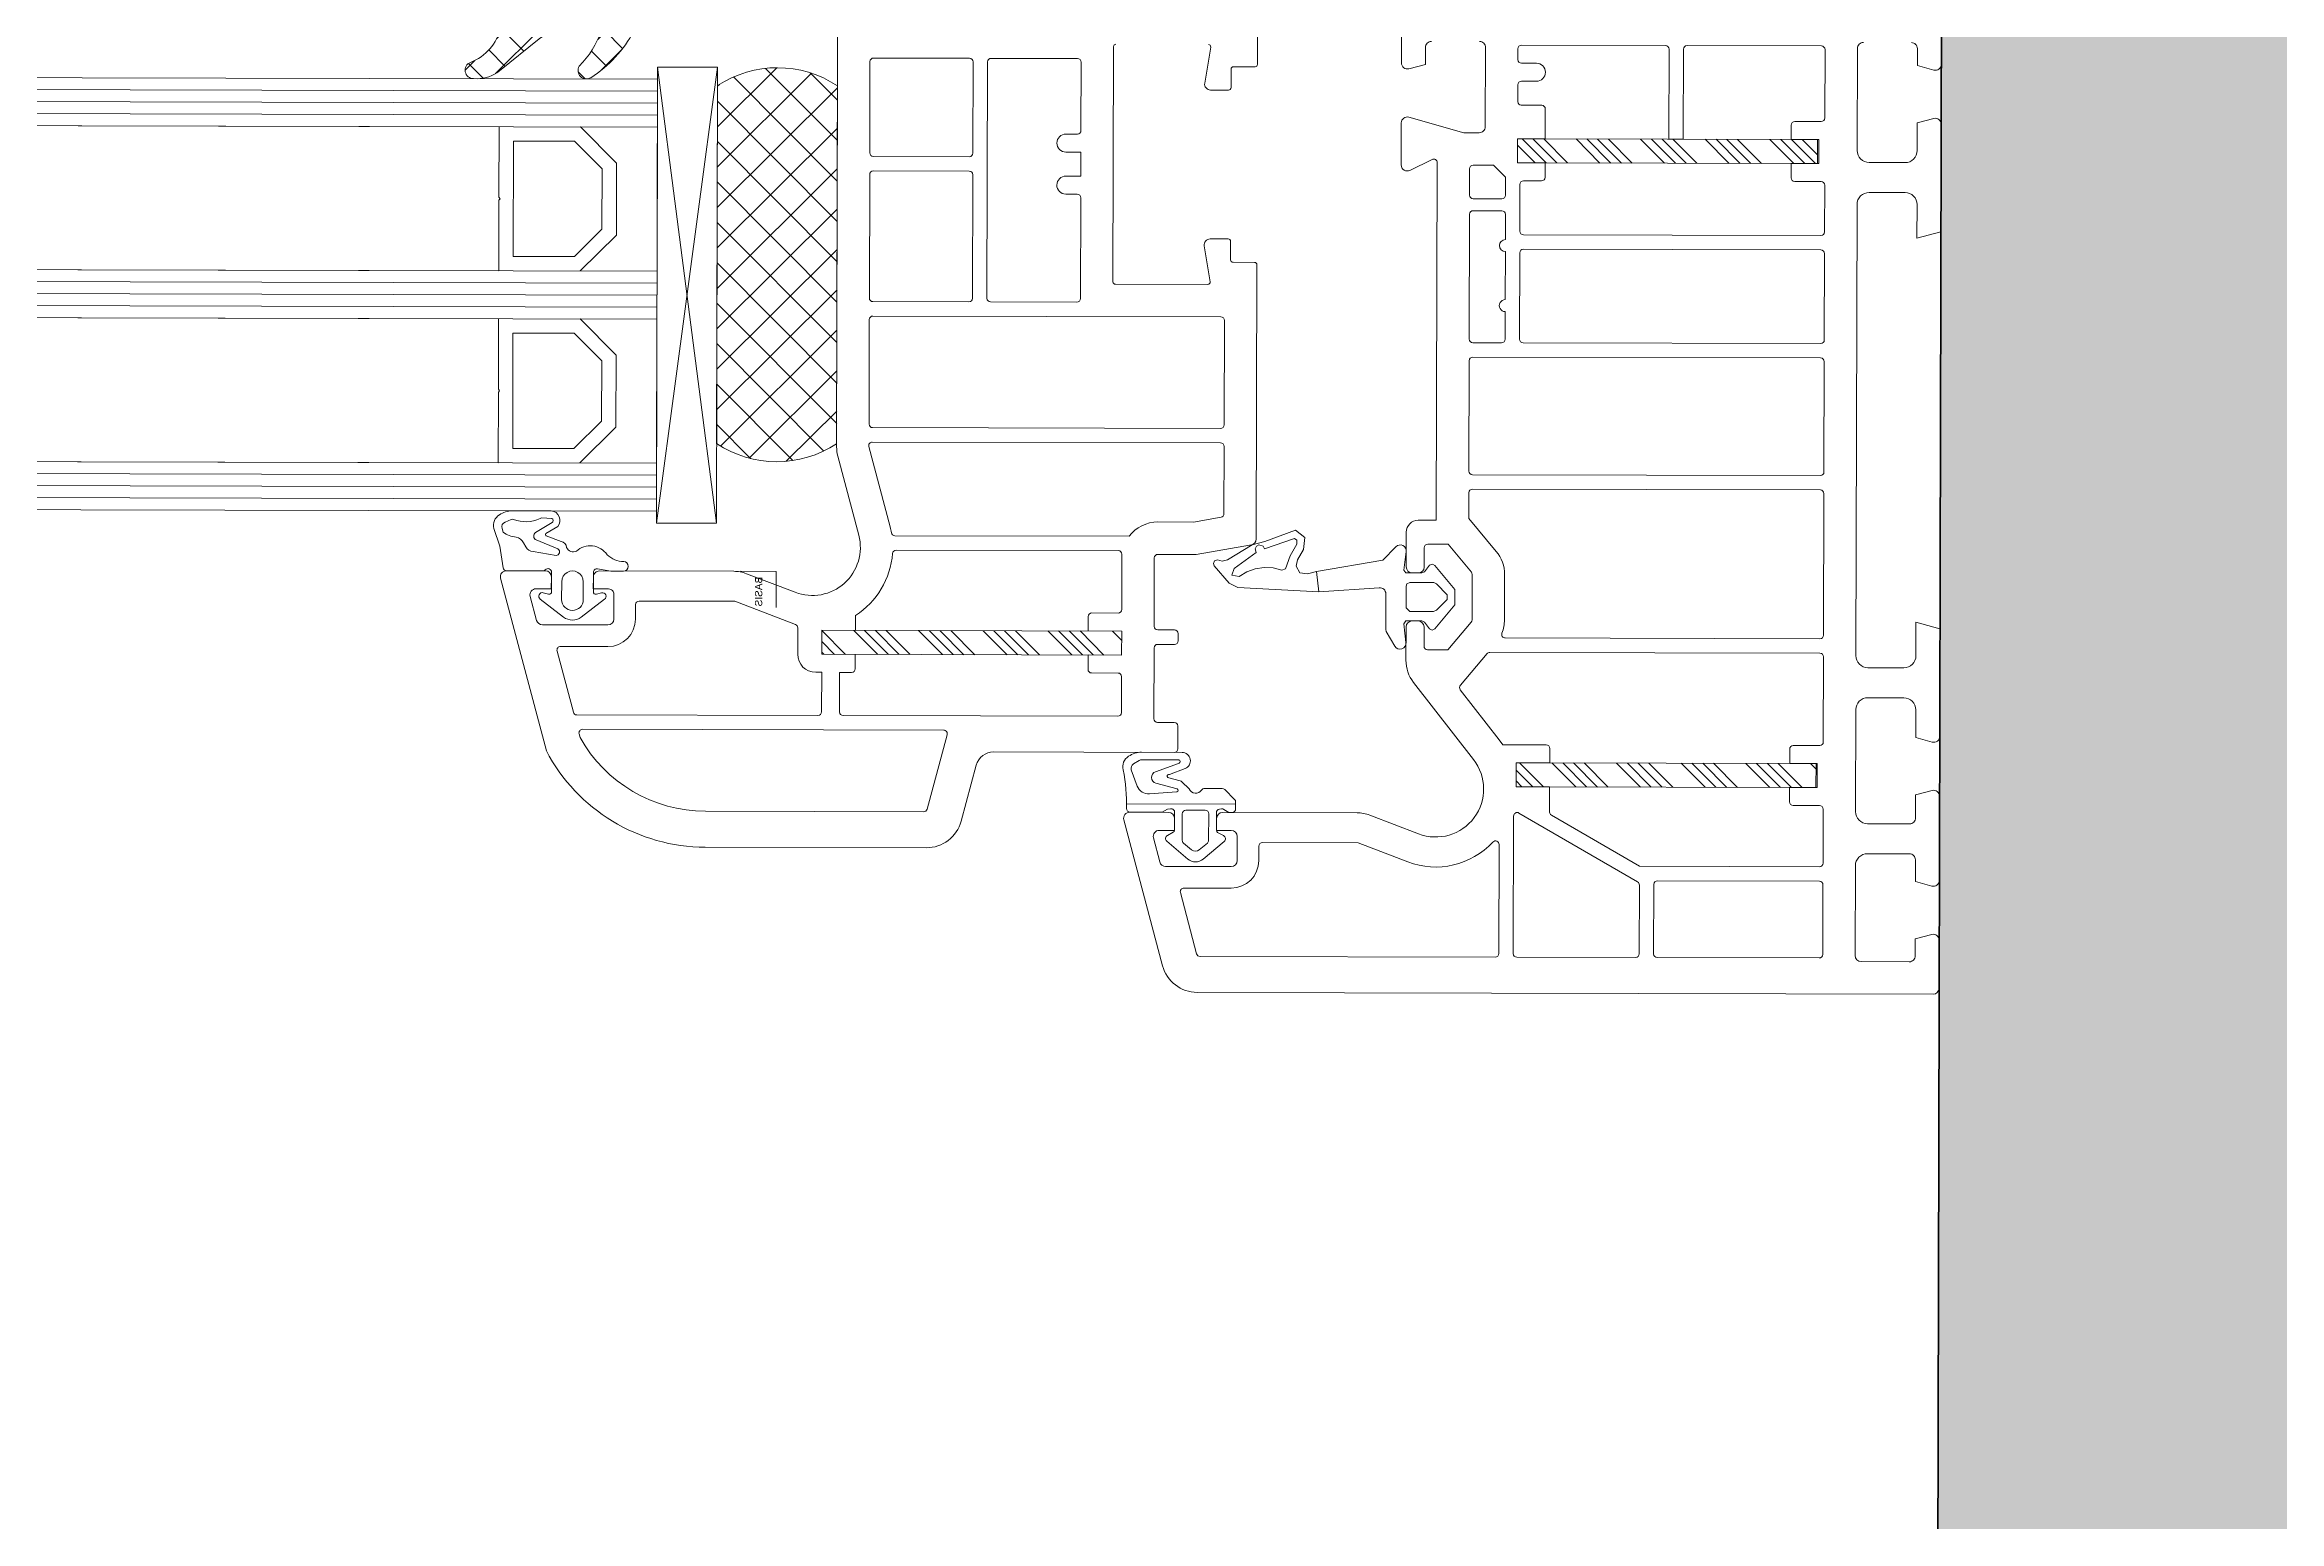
# Model space of a CAD drawing. Header units: millimetres. Extents: x 2258 to 5600, y 711 to 2563.
# Drawn here: x 5195.31 to 5202.51, y 2507.15 to 2511.9 of the extents above; entities that cross this region are included whole.
import ezdxf

# ---------------------------------------------------------------- set-up
doc = ezdxf.new("R2010")
doc.units = ezdxf.units.MM
for name, color, linetype, lineweight in [('FP_A_DOOR_WIN', 140, 'Continuous', 18), ('PQI-A-IN-FURN', 39, 'Continuous', 13), ('PQI-A-WALL', 30, 'Continuous', 50), ('PQI-A-WIN', 140, 'Continuous', 13)]:
    doc.layers.add(name, color=color, linetype=linetype, lineweight=lineweight)
doc.styles.get("Standard").update_dxf_attribs({"font": 'arial.ttf'})
pattern_1 = [(135, (-4.599427157802303, -2.000253202709217), (1.414213562373095, 1.414213562373094), []), (44.99999999999997, (-4.599427157802303, -2.000253202709217), (1.414213562373095, -1.414213562373095), [])]

# ---------------------------------------------------------------- blocks, each defined once
blk = doc.blocks.new('*X62')
at = {"color": 0}
for p, q in [((10.30352451880753, 18.73912722821214), (10.76437846124361, 19.19998117064821)), ((11.45845213388517, 17.19998117064824), (13.45845213388514, 19.19998117064821)), ((12.35647813388513, 17.19998117064824), (14.3564781338851, 19.19998117064821)), ((13.2545041338852, 17.19998117064824), (15.25450413388518, 19.19998117064821)), ((14.15253213388516, 17.19998117064824), (16.15253213388513, 19.19998117064821)), ((16.84660580652664, 17.19998117064821), (18.84660580652661, 19.19998117064818)), ((17.74463180652659, 17.19998117064821), (19.74463180652657, 19.19998117064818)), ((18.64265780652667, 17.19998117064821), (20.64265780652664, 19.19998117064818)), ((19.54068580652662, 17.19998117064821), (21.5406858065266, 19.19998117064818)), ((22.23475947916816, 17.19998117064824), (24.23475947916813, 19.19998117064821)), ((23.13278547916812, 17.19998117064824), (25.13278547916809, 19.19998117064821)), ((24.03081147916819, 17.19998117064824), (26.03081147916816, 19.19998117064821)), ((24.92883947916815, 17.19998117064824), (26.92883947916812, 19.19998117064821)), ((27.62291315180963, 17.19998117064824), (29.6229131518096, 19.19998117064824)), ((28.52093915180957, 17.19998117064824), (30.52093915180956, 19.19998117064824)), ((29.41896515180967, 17.19998117064824), (31.41896515180963, 19.19998117064824)), ((30.31699315180961, 17.19998117064824), (32.31699315180958, 19.19998117064824)), ((33.01106682445115, 17.19998117064824), (35.01106682445112, 19.19998117064821)), ((33.90909282445111, 17.19998117064824), (35.30352356513325, 18.59441191133038)), ((34.80711882445118, 17.19998117064824), (35.30352356513322, 17.69638591133028))]:
    blk.add_line(p, q, dxfattribs=at)
blk = doc.blocks.new('*X63')
at = {"color": 0}
for p, q in [((10.30352451880756, 69.92659028198557), (11.57693448095653, 71.20000024413456)), ((10.47496048095652, 69.20000024413457), (12.4749604809565, 71.20000024413456)), ((11.3729864809566, 69.20000024413457), (13.37298648095657, 71.20000024413456)), ((12.27101448095655, 69.20000024413457), (14.27101448095652, 71.20000024413456)), ((14.96508815359803, 69.20000024413456), (16.96508815359806, 71.20000024413459)), ((15.86311415359799, 69.20000024413456), (17.86311415359799, 71.20000024413456)), ((16.76114015359806, 69.20000024413456), (18.76114015359809, 71.20000024413459)), ((17.65916815359801, 69.20000024413456), (19.65916815359804, 71.20000024413459)), ((20.35324182623956, 69.20000024413457), (22.35324182623953, 71.20000024413456)), ((21.25126782623951, 69.20000024413457), (23.25126782623948, 71.20000024413456)), ((22.14929382623959, 69.20000024413457), (24.14929382623956, 71.20000024413456)), ((23.04732182623953, 69.20000024413457), (25.04732182623951, 71.20000024413456)), ((25.74139549888105, 69.20000024413456), (27.74139549888105, 71.20000024413459)), ((26.63942149888101, 69.20000024413456), (28.63942149888098, 71.20000024413456)), ((27.53744749888108, 69.20000024413456), (29.53744749888108, 71.20000024413459)), ((28.43547549888103, 69.20000024413456), (30.43547549888103, 71.20000024413459)), ((31.12954917152254, 69.20000024413457), (33.12954917152252, 71.20000024413456)), ((32.0275751715225, 69.20000024413457), (34.02757517152247, 71.20000024413456)), ((32.92560117152258, 69.20000024413457), (34.92560117152255, 71.20000024413456)), ((33.82362917152253, 69.20000024413457), (35.30352356513325, 70.67989463774529))]:
    blk.add_line(p, q, dxfattribs=at)
blk = doc.blocks.new('PRJ_INSERT_55_593613279781', base_point=(370.0591615602781, 296.904111493457))
for points in [[(370.5926268946902, 306.0872073804933), (370.0526297946902, 305.7572055504933), (369.9726279546902, 305.1272006704933), (370.1626265846902, 304.3872028004934), (368.4726279546902, 304.1872058604933), (368.8226264346902, 310.9472079904934), (369.1726287246902, 311.6572070804933), (370.6226294846903, 312.8972049404934), (370.8026297946902, 312.9672046304934), (371.0326293346902, 312.8872028004933), (371.1226294846903, 312.6472049404934), (370.9926284146902, 312.2372012804934), (371.1126273446902, 311.7972064704933), (372.3826278046902, 309.7572055504933), (372.6426299446903, 308.6872058604933), (373.5926268946902, 306.1372028004934), (372.9926284146902, 305.3472018904934), (372.0026267346902, 305.4772067704934), (371.1226294846903, 305.9672046304934)], [(370.2626288746902, 307.2572055504933), (370.3826278046902, 306.9672046304934), (371.4626296346902, 306.5772052504933), (372.4226287246902, 306.0372043304934), (372.7726271946902, 306.0272021904933), (372.9026282646902, 306.2272067704934), (372.0326293346902, 308.7072025004933), (372.2526267346902, 308.8172031104933), (372.3726294846903, 309.1872058604933), (372.2526267346902, 309.3972049404933), (372.0326293346902, 309.5072055504933), (371.7226279546902, 309.4172092104934), (370.4026282646902, 311.2372012804934), (369.8526290246903, 311.4372058604934), (369.7226279546902, 310.8272052504934), (370.1226294846903, 310.1872058604934), (370.3826278046902, 309.4872012804933), (370.4926284146902, 308.7372012804933), (370.4526275046902, 307.9872012804933)], [(369.2591623202782, 296.5972018904934), (369.1491617102781, 296.8372073804933), (368.9591630902781, 296.8972049404933), (367.1591600302781, 296.8972049404933), (366.8591608002781, 296.5972018904934), (366.8591608002781, 294.6072040204933), (366.9691614102782, 294.3772044804933), (367.8691629302782, 293.4972034104933), (368.2491601902781, 293.4972034104933), (369.1491617102781, 294.3772044804933), (369.2591623202782, 294.6072040204933)]]:
    blk.add_lwpolyline(points, close=True)
blk.add_lwpolyline([(363.957187878871, 297.8320082659878, 0.8104602076721642), (364.2747523546797, 296.9066666969694), (365.8291620202781, 297.0972018904934), (366.0591615602781, 296.9372058604933), (366.0591615602781, 295.5872073804933), (365.9691614102782, 295.3772044804933), (365.3991617102781, 294.9572025004933), (365.3091615602781, 294.7272067704934), (365.3691610302782, 294.5572047904934), (365.4191621702781, 294.5072055504933), (367.4191621702781, 292.8372073804933), (368.6991609502782, 292.8372073804933), (370.6991609502782, 294.5072055504933), (370.8091615602781, 294.7272067704934), (370.7191614102782, 294.9572025004933), (370.1491617102781, 295.3772044804933), (370.0591615602781, 295.5872073804933), (370.0591615602781, 296.9372058604933), (370.2891611002781, 297.0972018904934), (371.8341112121234, 296.9078259892771, 0.7217059250208615), (372.2404834077912, 297.7655017489269), (371.1091608002781, 298.8472018904934), (370.1626265846902, 304.3872028004934), (368.4726279546902, 304.1872058604933), (368.8197329087203, 299.1406875398265, -0.4399552836846325), (368.3216274998939, 298.5972018904934), (365.3291620202781, 298.5972018904934), (365.1691621702781, 298.5572086004934)], format="xyb", close=True)
blk = doc.blocks.new('PRJ_INSERT_54_593613279164', base_point=(8.881784197001252e-15, -8.881784197001252e-16))
blk.add_line((4.008078502913222, 0.7015572627653923), (-5.082137145999006, 0.7015447420383105))
for points in [[(0.5980307430605163, -1.917579487461598), (0.106253688504518, -1.656625322945092, -0.2775501483931128), (-2.532696274926138e-16, -1.479957190332014), (-2.237793284010081e-16, 0, -0.4537526242641983), (0.3398076201840396, 0.2973471933200025), (0.6100213742227064, 0.2611720864720999), (1.042437829558313, 0.01149901148442201), (3.710274358402264, 0.01134541035774284, 0.4227629273518251), (4.010165112804111, 0.320057176709134, -0.05483647592727152), (4.303823118820558, 3.532424224166802, 0.3319211071679828), (3.845955810543964, 4.662804514641348, 0.1614346972429613), (2.779686889645514, 5.001498133415765), (-0.6049490356474414, 5.001498133415764, 0.8315411525140167), (-0.8560362243681455, 3.648079783196039), (0.4316262817353702, 3.153275400871819, -1.190626430510805), (0.503488496439497, 2.88506940612011), (-0.4655004301875271, 2.625441762988365, 0.1296938749465612), (-0.5983473197203246, 2.549425338780541), (-1.20320037842088, 1.95383349108178, -0.6014879446624485), (-2.236571083833349, 1.864532395719669, 0.2544989197955225), (-2.488499425651866, 2.001640413975412), (-3.957449179689696, 2.001624018348985, 0.198909466611881), (-4.169577865607146, 1.913756052723636), (-4.99426918035497, 1.089064737975816, 0.1989123673796582), (-5.082137145999006, 0.8769327036198482), (-5.082137145999004, 0.3112281275693167, 0.4142135623730955), (-4.782330741885233, 0.01142172345554715), (-4.522599543124662, 0.01142172345554737), (-4.093796888527556, 0.2589747010733832, -0.1656801520669623), (-3.903966982709747, 0.2965060038818006), (-3.740147452957409, 0.2745578532527242, -0.375721369685827), (-3.479984788897567, -0.02278536033250411), (-3.479984788897565, -1.479957190332013, -0.2775501483931143), (-3.586238477402084, -1.65662532294509), (-4.078015531958083, -1.917579487461597, 0.5319777725554453), (-4.130232628896758, -2.412394783298078), (-2.393213548663189, -3.887433140998297, 0.363945910752088), (-1.107630052569438, -3.887433140998297), (0.6502478399991929, -2.41239478329808, 0.5319777725554476)], [(-0.2680883789091604, 4.378243357414789, 0.9999999999999986), (-0.3194380188017389, 4.087288767571038), (1.612600442385188, 3.38408464420482, -0.7332383087249624), (1.570990037036942, 2.431272729874328), (-0.191805890994261, 1.958971851091358, 0.9176289392038998), (-0.1904933190871827, 1.719282615234464), (2.094986877438495, 1.535178095573968, 0.3353238355422945), (3.116654357907246, 2.17539110826928), (3.622162780758808, 3.527220637077873, 0.3557455022548545), (3.436031043195058, 4.031149930478548), (2.96753527666759, 4.307800217017945, 0.1340649279655952), (2.713463470503881, 4.377261227260397)], [(-2.73261936180175, -2.558092156067455), (-2.061202087405254, -3.121408551459724, 0.3639549067525167), (-1.41847137451463, -3.121408551459724), (-0.7470235825400102, -2.558066551942032, 0.2217106168363309), (-0.6398458862333791, -2.328241489778695), (-0.6398458862333795, -0.1161137516550361, 0.4139911672486105), (-0.939864196780254, 0.1838740413137134), (-2.53980926513963, 0.1838740413137141, 0.4141569862246464), (-2.839797058108379, -0.1161137516550361), (-2.839797058108379, -2.328267093904119, 0.2217106168363308)]]:
    blk.add_lwpolyline(points, format="xyb", close=True)
blk = doc.blocks.new('*X64')
at = {"color": 0}
for p, q in [((31.19993464295712, -72.6786784701504), (31.97808007457636, -71.90053303853117)), ((32.67215374721784, -73.90053303853122), (34.67215374721786, -71.9005330385312)), ((33.5701797472178, -73.90053303853122), (35.57017974721782, -71.9005330385312)), ((34.46820574721787, -73.90053303853122), (36.46820574721791, -71.9005330385312)), ((35.36623374721781, -73.90053303853122), (37.36623374721785, -71.9005330385312)), ((38.06030741985939, -73.90053303853117), (40.06030741985934, -71.9005330385312)), ((38.95833341985932, -73.9005330385312), (40.95833341985929, -71.9005330385312)), ((39.85635941985942, -73.90053303853117), (41.85635941985938, -71.9005330385312)), ((40.75438741985936, -73.90053303853117), (42.75438741985934, -71.9005330385312)), ((43.44846109250081, -73.9005330385312), (45.44846109250085, -71.90053303853117)), ((44.34648709250078, -73.9005330385312), (46.34648709250081, -71.90053303853117)), ((45.24451309250085, -73.9005330385312), (47.24451309250087, -71.90053303853117)), ((46.14254109250079, -73.9005330385312), (48.14254109250082, -71.90053303853117)), ((48.83661476514236, -73.9005330385312), (50.83661476514234, -71.90053303853122)), ((49.73464076514229, -73.90053303853122), (51.73464076514229, -71.90053303853122)), ((50.6326667651424, -73.9005330385312), (52.63266676514238, -71.90053303853122)), ((51.53069476514231, -73.90053303853122), (53.53069476514233, -71.90053303853122)), ((54.22476843778382, -73.90053303853122), (56.19992510621398, -71.92537637010105)), ((55.12279443778377, -73.90053303853122), (56.19992510621395, -72.82340237010098)), ((56.02082043778384, -73.90053303853122), (56.19992510621395, -73.72142837010112))]:
    blk.add_line(p, q, dxfattribs=at)
blk = doc.blocks.new('*X66')
at = {"color": 0}
for p, q in [((54.99985186402648, -31.087261134794), (61.00601975375861, -25.08109324506187)), ((54.99985186402648, -27.71966508939307), (57.27450227647316, -25.44501467694639)), ((54.99985186402648, -34.45485718019493), (63.6577245844264, -25.79698445979503)), ((64.99985186402648, -33.32389141001726), (57.15847075292793, -25.48251029891871)), ((64.99985186402648, -29.95629536461633), (60.06881868517122, -25.02526218576104)), ((64.99985186402648, -36.6914874554182), (54.99985186402648, -26.69148745541818)), ((54.99985186402648, -37.82245322559585), (64.99985186402648, -27.82245322559587)), ((64.99985186402648, -26.5886993192154), (64.83690520496697, -26.42575266015587)), ((64.99985186402648, -40.05908350081911), (54.99985186402648, -30.05908350081912)), ((54.99985186402648, -41.19004927099679), (64.99985186402648, -31.1900492709968)), ((64.99985186402648, -43.42667954622004), (54.99985186402648, -33.42667954622005)), ((54.99985186402648, -44.55764531639772), (64.99985186402648, -34.55764531639772)), ((64.99985186402648, -46.794275591621), (54.99985186402648, -36.79427559162097)), ((54.99985186402648, -47.92524136179865), (64.99985186402648, -37.92524136179866)), ((64.99985186402648, -50.16187163702193), (54.99985186402648, -40.1618716370219)), ((54.99985186402648, -51.29283740719959), (64.99985186402648, -41.29283740719959)), ((64.99985186402648, -53.52946768242285), (54.99985186402648, -43.52946768242285)), ((54.99985186402648, -54.6604334526005), (64.99985186402648, -44.66043345260053)), ((64.66525748148851, -56.56246934528583), (54.99985186402648, -46.89706372782377)), ((56.06869944130799, -56.95918192071993), (64.99985186402648, -48.02802949800145)), ((62.29639050405407, -57.56119841325233), (54.99985186402648, -50.26465977322471)), ((58.64072724525436, -57.75475016217449), (64.99985186402648, -51.39562554340239)), ((59.1885293800865, -57.82093333468568), (54.99985186402647, -53.63225581862565)), ((62.16959604598446, -57.59347740684532), (64.99985186402645, -54.76322158880331))]:
    blk.add_line(p, q, dxfattribs=at)
blk = doc.blocks.new('PRJ_INSERT_51_593613279187', base_point=(-0.0001424139276196001, -0.004747371343455598))
for points in [[(-2.496664176288846, -3.854258153455021, 0.339142292364), (-1.032212942825481, -3.854258153480941), (0.9178605716399488, -2.359646908928653, 0.8086737724611405), (0.6662781662196267, -1.829602187491219), (0.2267800752628091, -1.944709668423684, -0.4913693427341452), (-0.02389214782783711, -1.751249792745512), (-0.0240104108701189, -0.1176216631265561, -0.708523374386479), (0.5100195021847185, 0.07009661684605817, 0.2316730953534543), (0.6691997514491277, -0.004747371343455598), (3.73434259077726, -0.004747371343455598, 0.3695233403091967), (4.030748181949662, 0.2489522450541699), (4.309732996441539, 2.034955997797397), (4.798357569195446, 3.527034302087941, 0.3316638372042809), (4.340246759869274, 4.656496544214406, 0.1347854679543906), (3.273977838970836, 4.995191593500294), (0.02128370902698862, 4.995191593500294, 0.6077360405967449), (-0.5301651129944958, 3.688188095422902), (0.4561935295836292, 3.094447155328908, -0.6532414826529297), (0.4321151604430042, 2.912580509515919), (-0.807488696739938, 2.455318749771777, 0.3283967986449405), (-1.26810304024059, 1.948816318842091, -0.4308798185662256), (-2.086126721881215, 1.649377842279591, 0.4559480533225359), (-4.641740328993137, 1.352547946092727, -0.1892659076963614), (-6.025452992789724, 0.785067959159278, 0.9924842238198461), (-6.019494441510801, -0.004747371343455598), (-4.950727937464762, -0.004747371343455598), (-3.851355283976659, 0.1713893443147754, -0.4615697110583747), (-3.50389584668028, -0.1248545592313803), (-3.50401347343518, -1.752026155886369, -0.4917135655221725), (-3.754900199323743, -1.945429745507454), (-4.1951552852845, -1.829602187494856, 0.8086737724720517), (-4.44673769072665, -2.359646908923878)], [(-0.3894343082299656, 1.287793481836616), (1.514444910504039, 1.592451114984669, 0.2436858438149983), (2.134043299175914, 1.989118595453419), (2.334665857769664, 2.336576481195607, -0.1988926612234861), (2.941874109722789, 2.802488346429982, 0.1490779346963349), (4.026831232525524, 3.208972950311818), (4.116453730084118, 3.520914097162404, 0.404070220630384), (3.865686975933727, 4.055984039636769), (3.360857569195446, 4.277376194330373, 0.1630460638099448), (3.171114527203258, 4.268061180444874, -0.2020038447891081), (0.9564224114195667, 4.356772442194142, 0.1389825561770618), (0.7985854973570667, 4.402439613672414), (-0.04200211860973013, 4.361434002252736, 0.6426690475485356), (-0.04519883491832388, 4.018872280450978), (1.321959101177868, 3.195910473200001, -0.577350608912599), (1.277281366802868, 2.565059204431691), (-0.5472955536417885, 1.818419016736243, 0.7567679501140765)], [(-2.664434219540112, -0.9045969161272751), (-2.664434219539999, -2.403154883810657, 0.9999999999999997), (-0.8644149595402268, -2.403154883829529), (-0.8644149595402268, -0.9045969161272751, 1)]]:
    blk.add_lwpolyline(points, format="xyb", close=True)
blk = doc.blocks.new('BASEPOINT')
for p, q in [((0.0001424139276124947, -6.579969547004794e-08), (0.0001424139276124947, 2.998156919277449)), ((-7.890404418731123e-08, 0.0005381883725030789), (2.956911949821283, 0.0005381883725030789))]:
    blk.add_line(p, q)
blk.add_text('Basepoint', height=0.6).set_placement((0.4501424139276011, 1.169999934200292))
blk = doc.blocks.new('PRJ_INSERT_50_593613279190', base_point=(-0.0001424139276124947, 6.579969635822636e-08))
h = blk.add_hatch()
h.set_pattern_fill('NETZ', color=256, scale=2, angle=-135, style=0)
h.set_pattern_definition(pattern_1)
edge = h.paths.add_edge_path()
edge.add_arc((-25.2986551748821, 25.33685661379517), 0.7009491730178186, 21.51182172263535, 179.9580202232992)
edge.add_line((-25.99960415975543, 25.33737018892023), (-25.99960415975543, 25.04407319476772))
edge.add_arc((-22.99300567432547, 25.04730335869381), 3.006600220606113, 180.0615561704665, 218.4438120667934)
edge.add_line((-25.34782986281486, 23.17795910793259), (-22.66887832759071, 19.87456954780984))
edge.add_arc((-24.99886901093642, 17.98482262943097), 3.000000000000037, 9.094947017729282e-13, 39.0438988427839, ccw=False)
edge.add_line((-21.99886901093638, 17.98482262943102), (-21.99960415975543, 22.89588363291494))
edge.add_arc((-21.80286819986766, 22.89686949340595), 0.1967384299873035, 73.53864963038978, 180.2871115812252, ccw=False)
edge.add_arc((-20.77735667004206, 27.1363973986147), 4.165315481917134, 201.7354703606924, 256.536940679372, ccw=False)
h = blk.add_hatch()
h.set_pattern_fill('NETZ', color=256, scale=2, angle=-135, style=0)
h.set_pattern_definition(pattern_1)
edge = h.paths.add_edge_path()
edge.add_arc((-25.29884118967663, 15.92990097243664), 0.6999557455590304, 57.98631243675442, 211.9210534334455, ccw=False)
edge.add_arc((-19.3226781381968, 22.23154655800048), 8.000000000000085, 225.5218146126667, 250.4566767224353)
edge.add_line((-21.99883435313792, 14.69243600613606), (-21.99883435313792, 11.99243600613607))
edge.add_arc((-17.18761768759084, 21.15341065885029), 10.347524457111, 212.7227798498215, 242.2921684265773, ccw=False)
for points in [[(-24.64653276932265, 25.5938899021485, 0.8276115379937076), (-25.99960415975543, 25.33737018892023), (-25.99960415975543, 25.04407319476772, 0.1690577026555226), (-25.34782986281486, 23.17795910793259), (-22.66887832759071, 19.87456954780984, -0.172028633719733), (-21.99886901093638, 17.98482262943102), (-21.99960415975543, 22.89588363291494, -0.502665873903851), (-21.74711872695017, 23.08554383215738, -0.2437805197364005)], [(-2.9996041597554, -0.0002532027091888267), (-0.9996041597554282, -0.0002532027091888267), (-0.9996041597554282, 0.9997467972908112, 0.4142135623730953), (0.0003958402445718434, 1.999746797290811), (0.0003958402445718434, 6.99968576213459, 0.2754497923217082), (-12.95498746053668, 20.72978830119703), (-13.4987801833969, 20.87547921919773), (-21.74711872695017, 23.08554383215738, 0.4908735731119964), (-21.99960363186992, 22.89235716621636), (-21.99960415975543, 8.498831269947061, 0.4134286014123665), (-21.49878018514605, 7.99883126994709), (-16.49917691366168, 7.99895334025959, -0.4140724336333067), (-13.4993600191304, 4.99901437541584), (-13.4997262300679, 0.4997467972908396, 0.4145422967863972), (-12.99972623005545, -0.0002532027091888267), (-9.4996041597554, -0.0002532027091888267), (-8.999604159755428, 0.4997467972908112), (-7.900301253550346, 0.4997467972908112, -0.3394542588633756), (-6.934375427261251, -0.2414341576066761), (-6.833775398766115, -0.616878575193482, -0.2125565616700221), (-7.151913544625224, -2.625523775487352), (-8.221519635700396, -4.272572720216715, -0.2539676464749438), (-8.64085491967311, -4.500253202709189), (-9.4996041597554, -4.500253202709189, 0.9999999999999998), (-9.499604159755428, -6.500253202709189), (-7.793416178963419, -6.500253202709189, 0.2539676464749436), (-7.374080894990705, -6.272572720216715), (-4.599604159755422, -2.000253202709189), (-5.080515119112796, -0.2054690684707623, -0.4931454260313039), (-4.539383952963, 0.4997467972908112), (-3.499604159755428, 0.4997467972908112)], [(-11.42529910746382, 4.398301554569116), (-11.67521772063223, 4.648220167737549), (-11.67518934724402, 4.99681561511963, 0.4143806464059874), (-16.47699159288866, 9.798953292317549), (-19.97463643905309, 9.798867893821665, -0.4142192835227657), (-20.47464864704703, 10.29886545226626), (-20.47469716813362, 20.23598399228959, -0.4931444461757075), (-19.84529152645141, 20.71895038669777), (-13.92035110165813, 19.13141841279122, -0.2806694375655193), (-1.775433314866724, 6.796828412494932), (-1.775433314866724, 2.799947168277612, -0.4141795785361847), (-2.27537530013138, 2.299947171643282), (-9.721617126769878, 2.299083188139662), (-10.22101444201963, 1.799746797290851), (-11.17540886933981, 1.799746797290823, -0.4142374021652741), (-11.67540886768362, 2.299787494018688), (-11.67525840742312, 4.148342254609815)], [(-25.89294784582112, 15.55979919337321, -0.7949711117343725), (-24.92777936059083, 16.52340848269796, 0.1092301940154678), (-21.99883435313792, 14.69243600613606), (-21.99883435313792, 11.99243600613607, -0.1297415055080829)]]:
    blk.add_lwpolyline(points, format="xyb", close=True)
blk.add_blockref('BASEPOINT', (-0.0001424139276124947, 6.579969635822636e-08))
blk = doc.blocks.new('BASIS')
for q in [(0, 2.998156985077132), (3, 0)]:
    blk.add_line((0, 0), q)
blk.add_text('BASIS', height=0.6).set_placement((0.45, 1.17))
blk = doc.blocks.new('GLASDATABASE7')
for p, q in [((-35, 0), (-35, 60)), ((-34, 0), (-34, 60)), ((-33, 0), (-33, 60)), ((-19, 0), (-19, 60)), ((-18, 0), (-18, 60)), ((-17, 0), (-17, 60)), ((-3, 0), (-3, 60)), ((-2, 0), (-2, 60)), ((-1, 0), (-1, 60)), ((1, 0), (-37, -5)), ((1, -5), (-37, 0))]:
    blk.add_line(p, q)
for points in [[(-32, 0), (-32, 60), (-36, 60), (-36, 0)], [(-32, 13.2), (-26.12, 13.2), (-26, 13.1), (-25.88, 13.2), (-20, 13.2), (-20, 60), (-32, 60)], [(-16, 0), (-16, 60), (-20, 60), (-20, 0)], [(-16, 13.2), (-10.12, 13.2), (-10, 13.1), (-9.879999999999999, 13.2), (-4, 13.2), (-4, 60), (-16, 60)], [(0, 0), (0, 60), (-4, 60), (-4, 0)], [(-21.2, 12), (-21.2, 6.897056274847714), (-23.49705627484771, 4.6), (-28.50294372515229, 4.6), (-30.8, 6.897056274847714), (-30.8, 12)], [(-5.2, 12), (-5.2, 6.897056274847714), (-7.497056274847714, 4.6), (-12.50294372515229, 4.6), (-14.8, 6.897056274847714), (-14.8, 12)], [(-20, 6.4), (-23, 3.4), (-29, 3.4), (-32, 6.4), (-32, 0), (-20, 0)], [(-4, 6.4), (-7, 3.4), (-13, 3.4), (-16, 6.4), (-16, 0), (-4, 0)], [(1, 0), (1, -5), (-37, -5), (-37, 0)], [(0, 0), (0, 0)], [(0, 0), (0, 0)]]:
    blk.add_lwpolyline(points, close=True)
blk.add_blockref('BASIS', (5, -10))
blk = doc.blocks.new('W6')
at = {"layer": 'FP_A_DOOR_WIN', "ltscale": 1000}
for points in [[(-957.5002629384326, 71.69997839350253, 0.4143670086506019), (-957.0000009349387, 72.20024039701093), (-957.0000009349533, 73.61570410151035), (-955.6295175365012, 73.9829526366666, -0.492997614384345), (-955.000000934946, 73.49999670406396), (-955.000000934946, 69.99999670404941, -0.4141126337407329)], [(-1000.00000004992, 69.49948145909002), (-1000.000000049928, 73.50031000400486, -0.4929517129257544), (-999.3709021139293, 73.98303211067105), (-997.9999999812717, 73.61570410151035), (-997.9999999812571, 72.19997839350253, 0.4144356774355186), (-997.4999999812571, 71.69997839351709)], [(-993.5002543553055, 71.69997839350253, 0.414367008579155), (-992.9999923518772, 72.20024039692362), (-992.9999923518626, 80.69957225611142, 0.4143369659042498), (-994.0004137480646, 81.69999365227704), (-996.9999999812644, 81.69999365230615, 0.4143049578969909), (-997.9999999812644, 80.69999365230615), (-997.9999999812644, 78.38427404779941), (-999.3708889604895, 78.01694956305437, -0.4929506967190845), (-1000.000000049928, 78.49966651079012), (-1000.000000049935, 87.46411184687167), (-997.9999999812644, 88.00001577753574), (-997.9999999812644, 85.1999936522916, 0.4143049578969411), (-996.9999999812644, 84.1999936522916), (-994.000413747337, 84.1999936522916, 0.4143369654716943), (-992.9999923518772, 85.20041504775872), (-992.9999923518772, 122.7995414640318, 0.4143533526990125), (-994.0004697161712, 123.800018829279), (-996.999999981279, 123.8000188292935, 0.4142885970736059), (-997.9999999812644, 122.8000188292935), (-997.9999999812571, 120.0000157775503), (-1000.000000049928, 120.5359044494107), (-1000.000000049928, 129.5003290775348, -0.4929517128660395), (-999.3709021139803, 129.9830511841719), (-997.9999999812644, 129.6157231749967), (-997.9999999812644, 127.3000188292935, 0.4143120868180035), (-996.9999999812571, 126.3000188292935), (-994.0003892862951, 126.3000188292935, 0.4143298034918506), (-992.9999923518844, 127.3004157642863), (-992.9999923518699, 135.7995812210429, 0.4143369658318687), (-994.0004137482247, 136.8000026168302), (-997.4999999812717, 136.8000026168593, 0.4144742986754296), (-997.9999999812717, 136.3000026168593), (-997.9999999812644, 134.3843083800894), (-999.3708660261618, 134.0169747788168, -0.4929654584300433), (-1000.00000004992, 134.4996989421488), (-1000.000000049928, 141.5003297580115, -0.4929506969181903), (-999.3708889605041, 141.9830467060674), (-997.9999999812717, 141.6157222213224), (-997.9999999812644, 139.8000026168302, 0.414434189985133), (-997.4999999812644, 139.3000026168302), (-994.0004137482538, 139.3000026168447, 0.4143369660113899), (-992.9999923518844, 140.3004240132141), (-992.9999923518699, 147.8000030936673, 0.414098729429669), (-993.4999923518699, 148.3000030936673), (-997.4999999812644, 148.3000030936673, 0.4144742986754274), (-997.9999999812644, 147.8000030936673), (-997.9999999812644, 146.3842926444486), (-999.370894467058, 146.0169666842557, -0.4929566355553249), (-1000.000000049935, 146.4996946583269), (-1000.000000049913, 150.500451395972, -0.4139490408238861), (-999.50045146708, 150.9999999999563), (-938.1696786693283, 150.9999999999418, -0.3394264675312374), (-935.271847706179, 148.7764587821439), (-932.0170869639915, 136.6294093551114, -0.4929616572134017), (-932.4999971202487, 135.9999999999418), (-935.7503739213207, 135.9999999999418, -0.4139952617277666), (-936.2500009349533, 136.4996312594012), (-936.2500009349387, 137.4999995651015), (-934.9725312999435, 137.4999995650724, 0.4932336255559439), (-934.489621143679, 138.1294093551405), (-935.0255098155612, 140.1294093551114, 0.3395687924446906), (-935.508419971804, 140.4999995650724), (-940.9725351146262, 140.4999995650724, 0.4141755960151686), (-941.4725351146408, 139.9999995650724), (-941.4725351146262, 137.9999995650724, 0.4141285049199961), (-940.9725351146335, 137.4999995650578), (-939.750000934946, 137.4999995651015), (-939.750000934946, 136.4999995650724, -0.414056115906826), (-940.250000934946, 135.9999999999418), (-951.4494808753079, 135.9999999999563, -0.0909918661098243), (-952.5146274782528, 136.1954563377076), (-956.579834919321, 137.7393947066739, 0.7590235082492592), (-961.152092914941, 131.5373692931607), (-956.1359734709549, 125.1170635542367, -0.1673432765406308), (-955.5000009349387, 123.2700729886128), (-955.5000009349387, 120.5000157775503, -0.4140987294296713), (-956.0000009349387, 120.0000157775357), (-956.5004458006588, 120.0000157775357, -0.4139528741333943), (-957.000000934946, 120.4995709118375), (-957.0000009349314, 122.0997268350475, 0.4144419221043469), (-957.3002379620084, 122.4000096740201), (-958.9861993602462, 122.4000096740056), (-960.9298032985898, 120.0837941692589, 0.1763314452657124), (-960.9999933055515, 119.8909539060842), (-960.9999933055442, 116.1090623902273, 0.1763314452657102), (-960.9298032985826, 115.9162221270381), (-958.9861993602317, 113.6000066222623), (-957.3002507280107, 113.6000066222623, 0.4144543774464679), (-957.0000009349387, 113.9003022289398), (-957.0000009349387, 115.5003922413161, -0.413992969318863), (-956.5003773984281, 116.0000157775648), (-956.000000934946, 116.0000157775357, -0.414058560064608), (-955.5000009349533, 115.5000157775503), (-955.5000009349387, 112.6000066222914, -0.414090169728204), (-956.500000934946, 111.6000066222914), (-957.9999933055442, 111.6000066222769), (-957.9999933055515, 81.79999975580722, 0.5569246676198715), (-957.5665292552512, 81.53133825678378), (-955.7226571849387, 82.44775061031396, -0.5565333513158325), (-955.000000934946, 81.99999670404941), (-955.0000009349387, 78.49999670404941, -0.4967238353697922), (-955.6352548412033, 78.0185971679166), (-960.200066547739, 79.29999975579267), (-961.4999933055587, 79.29999975582177, 0.4144311064166663), (-961.9999933055442, 78.79999975580722), (-961.9999933055442, 72.19997839350253, 0.4144356774355191), (-961.4999933055442, 71.69997839350253)], [(-942.9999976899926, 64.50000095363066), (-942.999997689978, 73.65001010888955, -0.4141729218234941), (-942.7999244477905, 73.85000705713173), (-941.0003464742695, 73.85000705714629, 0.4148355601868188), (-940.7999244477905, 74.0505055396643), (-940.7999244478051, 75.60000705713173, -0.4143271868600361), (-940.5999732759155, 75.80000400538847), (-939.0999732759301, 75.80000400537392, -0.4626872156724183), (-938.6065650727978, 75.21893405908486), (-939.0972877290478, 72.23243808739062, 0.4629961320455693), (-938.9000221040333, 72.00000095361611)], [(-931.1999488618603, 72.00000095364521, 0.4143678003774176), (-931.0000053193799, 72.20001316064736), (-931.0000053193799, 91.80000400538847, 0.4144526472424772), (-931.199948861853, 92.00000095361611), (-938.9000221040478, 92.00000095363066, 0.4630830790022332), (-939.0972877290405, 91.76757907861611), (-938.6065650727978, 88.78108310696553, -0.462692735718021), (-939.0999732759155, 88.20001316064736), (-940.5999732759155, 88.20001316064736, -0.4143271868600149), (-940.7999244477905, 88.400010108875), (-940.7999244477905, 89.94951162626967, 0.4148355603400346), (-941.000346474284, 90.1500101089041), (-942.7999244477978, 90.15001010888955, -0.4142649428828891), (-942.9999976899708, 90.35000705713173), (-942.9999976899708, 113.1988077162969, -0.3637908684517543), (-942.5867896821728, 113.6912088393728), (-937.9999976899853, 114.5000009536161), (-934.7999244477978, 114.5000009536452, 0.414386711824938), (-934.4999976899853, 114.7999887465703), (-934.4999976899926, 120.5000009536161, 0.4144465587216097), (-934.7999244477905, 120.799988746614), (-936.1999488618603, 120.7999887465849, -0.4140384189335192), (-936.499997689978, 121.0999917983427), (-936.499997689978, 121.6999979018728, -0.4140448457666119), (-936.1999488618458, 122.0000009536161), (-934.7999244478051, 122.0000009536452, 0.4143867118249275), (-934.499997689978, 122.2999887465849), (-934.4999976899853, 128.199996948184, 0.4143884253417783), (-934.7999244477978, 128.4999999999418), (-936.199948861853, 128.4999999999418, -0.4140409468384528), (-936.4999976899853, 128.7999877929396), (-936.499997689978, 130.6999969482131, -0.4140448457666134), (-936.199948861853, 130.9999999999563), (-921.1510062959351, 130.9999999999709, 0.3394437501624551), (-919.7020316865601, 132.1117711066618), (-918.4521537568799, 136.7764589785802, -0.3394672609067224), (-915.5544486787476, 138.9999999999709), (-897.1341548707642, 138.9999999999709, -0.2781724977727638), (-883.8675530698529, 130.9999999999563), (-880.0169670801915, 116.6294107436697, -0.4929951445111693), (-880.4999992993035, 115.9999999999418), (-883.7499993589081, 115.9999999999418, -0.4140973686723271), (-884.2499991204895, 116.5000009536307), (-884.2499991204968, 117.5000009536161), (-882.9724114682831, 117.5000009536161, 0.4932379537580739), (-882.4895013120477, 118.1294107436697), (-883.0253899839081, 120.1294107436552, 0.33952118757987), (-883.5084222104706, 120.5000009536307), (-888.9724117067017, 120.5000009536452, 0.4141852284235148), (-889.4724117067017, 120.0000009536307), (-889.4724117067017, 117.9449472426932, 0.4143375050436592), (-889.0274654176319, 117.5000009536161), (-887.7499991205041, 117.5000009536161), (-887.7499991204895, 116.5000009536161, -0.41422357255832), (-888.249999597334, 115.9999999999418), (-899.4495197133729, 115.9999999999418, -0.0909929393078522), (-900.514692522418, 116.1954676792811), (-904.5797191407837, 117.7393808364286, 0.6114713182338782), (-909.8640208985962, 112.9660043715703), (-908.1019713497662, 106.3811757701042, -0.0654598561076914), (-908.0000072267139, 105.6056836322823), (-908.0000072267212, 62.27560520166298, 0.3361617745988907)]]:
    blk.add_lwpolyline(points, format="xyb", dxfattribs=at)
for points in [[(-976.4999933055369, 148.000000041895, -0.414446558721607), (-976.2000665477462, 147.7000122489408), (-976.2000665477317, 141.9000087203458, -0.414396574859442), (-976.4999933055515, 141.6000056686025), (-989.9999923518699, 141.600005668588, -0.4142093281120125), (-990.3000411799949, 141.9000087203458), (-990.3000411800022, 147.7000122489553, -0.4142593434475252), (-989.9999923518699, 148.0000000419095)], [(-974.7000665477462, 148.0000000419095), (-964.8000421336692, 148.0000000419241, -0.4140292785832238), (-964.4999933055442, 147.7000122489553), (-964.4999933055515, 136.243087333627, -0.5772022970934038), (-964.9500665477317, 135.9832759322599), (-974.8500909617869, 141.6990504683927, -0.2684604651901341), (-974.9999933055515, 141.9588466109708), (-974.9999933055515, 147.7000122489553, -0.4145345493896796)], [(-937.0333261302512, 142.3000026168156), (-940.9725351146262, 142.3000026168302, 0.4141832879205136), (-943.272583942744, 139.9999995650724), (-943.2725839427585, 138.8000026168302, -0.4143884253417623), (-943.572510700571, 138.4999995650724), (-951.541260700571, 138.4999995650724), (-955.6922616771335, 140.0765071334463, 0.3063415867877205), (-962.7795343211692, 138.4053645553067, -0.6831059618960073), (-963.3000421336692, 138.6086879195645), (-963.3000421336692, 147.7000122489553, -0.4142593434475034), (-962.9999933055587, 148.0000000419095), (-938.3999032786887, 148.0000000419241, -0.3394569931497191), (-938.1101083568137, 147.7776489677053), (-936.7435312083762, 142.6776576461561, -0.492823379006765)], [(-964.6970147899337, 133.800018829279), (-964.6970147899265, 131.8000188292935), (-967.4999933055442, 131.8000188292935), (-967.4999933055587, 130.6000066222769, 0.4145345493896562), (-967.200066547739, 130.3000188292935), (-963.5844049266307, 130.3000188292935), (-963.2797784617942, 129.8750768127065), (-960.0342950633567, 125.7211003722623, -0.354189481859604), (-960.040886860239, 125.3435674132779), (-962.253045063364, 122.7071690978482, -0.2215126737080181), (-962.4829034617869, 122.6000066222623), (-989.9999923518626, 122.6000066222623, -0.4142030266674085), (-990.3000411800022, 122.9000096740201), (-990.3000411799949, 130.0000157775357, -0.4141963976965044), (-989.9999923518844, 130.3000188293081), (-987.8000411799949, 130.3000188292935, 0.4140292785832155), (-987.4999923518772, 130.6000066222623), (-987.4999923518844, 131.8000188293227), (-989.8000411800094, 131.8000188293227), (-989.8000411800022, 133.8000188293227), (-987.4999923518699, 133.8000188292935), (-987.4999923518699, 135.0000148238614, 0.4139702998837983), (-987.8000411799949, 135.3000026168302), (-989.9999923518699, 135.3000026168302, -0.4142030266674119), (-990.3000411800167, 135.600005668588), (-990.3000411799949, 140.100005668588, -0.4142044984145784), (-989.9999923518699, 140.4000087203458), (-974.9999933055515, 140.4000087203458), (-967.6500177196212, 136.1564784469228, -0.2674938169305716), (-967.4999933055515, 135.8966670455557), (-967.4999933055587, 133.8000188292935)], [(-886.5922842767395, 129.5776367186918, -0.4928325950843962), (-886.8820791986145, 129.199996948184), (-916.9854789521851, 129.199996948184, -0.4933718391203623), (-917.2752738740601, 129.5776367186918), (-915.6140189912476, 135.7776339053526, -0.3394535210435738), (-915.3242240693726, 136.0000002383604), (-897.1341548707642, 136.0000002383604, -0.2710460681531134), (-886.673216893927, 129.8796386718168)], [(-931.7999244477905, 120.8999948501005), (-931.7999244477833, 122.8999948501005), (-929.0000053193653, 122.8999948501005), (-929.0000053193799, 124.0999908446684, 0.4144015116581432), (-929.2999320771924, 124.3999938964407), (-931.499997689978, 124.3999938964262, -0.4144857919921748), (-931.7999244477905, 124.699996948184), (-931.7999244477905, 127.699996948184, -0.4144778819059133), (-931.499997689978, 127.9999999999418), (-908.5999828126587, 127.9999999999272, -0.4140035269926992), (-908.2999339845483, 127.699996948184), (-908.2999339845264, 124.3999938964262), (-909.299933984541, 124.3999938964262, 0.4140818960855208), (-909.5999828126587, 124.0999908446684), (-909.5999828126733, 122.8999948501005), (-906.7999339845337, 122.899994850115), (-906.799933984541, 120.8999948501005), (-909.5999828126587, 120.8999948501005), (-909.5999828126733, 119.6506662368192, 0.2373214210198149), (-912.6828666474976, 114.4785623549833, -0.3934655628214525), (-912.9820609834424, 114.1999979018728), (-931.499997689978, 114.1999979018583, -0.4144907307888931), (-931.7999244477978, 114.5000009536307), (-931.7999244477978, 119.0999917983572, -0.4144907307889103), (-931.4999976899708, 119.3999948501005), (-929.2999320771851, 119.3999948501005, 0.4143965748594699), (-929.0000053193726, 119.6999979018583), (-929.0000053193726, 120.899994850115)], [(-904.7999339845264, 120.7042245864286), (-904.7999339845337, 122.899994850115, 0.4142043936164577), (-906.2999339845337, 124.3999938964262), (-906.799933984541, 124.3999938964553), (-906.7999339845483, 127.6999969481985, -0.4144778819059029), (-906.5000072267212, 127.9999999999418), (-886.3997793939197, 127.9999999999418, -0.339453521043591), (-886.1099844720447, 127.777633666934), (-884.743529393927, 122.6776437758817, -0.4932616257463386), (-885.0332022454822, 122.2999887465994), (-888.9724117067162, 122.2999887465994, 0.414185876219529), (-891.2724605348267, 120.0000009536161), (-891.272460534834, 118.7999887465849, -0.4143867118249879), (-891.5723872926392, 118.5000009536161), (-899.5412593629517, 118.5000009536161), (-904.6064525392212, 120.4237680434744, -0.3119364062496101)], [(-960.700066547739, 109.3000188292935, -0.4144015116581049), (-960.9999933055515, 109.0000157775212), (-989.9999923518844, 109.0000157775503, -0.4142148541247277), (-990.3000411800022, 109.3000188293081), (-990.3000411800022, 121.1000066222623, -0.414214854124726), (-989.9999923518772, 121.4000096740347), (-963.7705281368035, 121.4000096740201, -0.528872720290619), (-963.4913886067006, 120.9900955133053, 0.0940549027479526), (-963.6999933055413, 119.8909539060696), (-963.6999933055486, 116.1091528110846, 0.1763253012443349), (-962.9981391987021, 114.1808049550746), (-960.7000665477317, 111.4420323790982)], [(-937.7637916352905, 111.7999887465994), (-934.7999244477978, 111.7999887465849, 0.2360930050550578), (-932.4000221040405, 113.0000009536161), (-912.8782017772537, 113.0000009536161, -0.360501244961899), (-912.5834206741638, 112.7557154154056, 0.0186689305235461), (-912.4722560805676, 112.2680722576333), (-910.6819229494577, 105.5775471156812, -0.4930419350982068), (-910.9717265371582, 105.1999979018583), (-939.9999976899708, 105.1999979018583, -0.4144907307888828), (-940.2999244477833, 105.5000009536161), (-940.2999244477833, 111.101059913577, -0.3640119156696309), (-940.0521217134155, 111.3965005873906)], [(-960.9999933055515, 107.8000188292935, -0.4143827703315865), (-960.7000665477317, 107.5000157775357), (-960.700066547739, 98.30001882929355, -0.414401511658084), (-960.9999933055442, 98.00001577753574), (-989.9999923518626, 98.00001577753574, -0.4142148541246948), (-990.3000411799949, 98.30001882929355), (-990.3000411800022, 107.5000157775357, -0.4141963976965063), (-989.9999923518699, 107.8000188292935)], [(-908.0000072267358, 75.53069030430925), (-908.0000072267212, 105.3505985296506, -0.3012458077831863), (-898.0000072267285, 105.350598529636), (-898.0000072267358, 75.53069030430925, -0.3012458077831859)], [(-939.9999976899853, 104.0000009536016), (-911.0000072267139, 104.0000009536452, -0.4141142411121554), (-910.6999583985962, 103.6999979018728), (-910.6999583985962, 95.00000095361611, -0.4141231876778427), (-911.0000072267212, 94.70001316064736), (-939.9999976899708, 94.70001316064736, -0.4144865871291639), (-940.2999244478051, 95.00000095361611), (-940.2999244477833, 103.6999979018583, -0.4144778819059221)], [(-964.9000177196067, 89.30001882929355, -0.4139852398019328), (-965.2000665477462, 89.00001577753574), (-989.9999923518626, 89.00001577753574, -0.4142148541247121), (-990.3000411799949, 89.3000188293081), (-990.3000411799949, 96.50001577752118, -0.4141963976964854), (-989.9999923518772, 96.80001882929355), (-965.200066547739, 96.80001882929355, -0.4139662165893271), (-964.9000177196067, 96.50001577753574)], [(-963.7000665477317, 93.20001272577792), (-963.7000665477317, 89.20001272579248, -0.9999999999999998), (-963.700066547739, 88.20001272577792), (-963.7000665477244, 86.10000280756503, 0.4141263061559426), (-963.400017719614, 85.79999975579267), (-960.9999933055369, 85.79999975580722, 0.4144015116581327), (-960.7000665477317, 86.10000280756503), (-960.7000665477462, 96.50001577753574, 0.4143827703315795), (-960.9999933055587, 96.80001882932265), (-963.400017719614, 96.80001882929355, 0.4141085436035797), (-963.7000665477317, 96.50001577753574), (-963.7000665477317, 94.20001272577792, -0.9999999999999998)], [(-927.0499320771851, 83.00003147119423, 0.9999999999999998), (-927.0499320771851, 84.50003147120879), (-928.0000053193726, 84.50003147119423, -0.4144865871292058), (-928.2999320771851, 84.80001926416298), (-928.2999320771924, 93.20001316066191, -0.4144865871291639), (-928.0000053193726, 93.50000095361611), (-920.8000053193755, 93.50000095361611, -0.4142135623730951), (-920.5000053193653, 93.2000009536132), (-920.5000053193653, 73.50001316066482, -0.4142135623730951), (-920.80000531939, 73.20001316067646), (-928.0000053193726, 73.20001316064736, -0.4144865871291501), (-928.2999320771851, 73.50000095364521), (-928.2999320771924, 79.20001316067646, -0.414486587129178), (-928.0000053193799, 79.50000095363066), (-927.0499320771996, 79.50000095361611, 0.9999999999999998), (-927.0499320771778, 81.00000095361611), (-928.2999320771996, 81.00000095363066), (-928.2999320771851, 83.00003147119423)], [(-918.9999931123457, 93.50000095361611), (-911.0000072267358, 93.50000095361611, -0.4141231876778495), (-910.6999583986108, 93.20001316066191), (-910.6999583985962, 82.89999485012959, -0.4141231876778737), (-911.0000072267358, 82.60000705714629), (-918.9999931123457, 82.60000705716084, -0.4142135623730951), (-919.2999931123559, 82.90000705713464), (-919.2999931123413, 93.20000095362775, -0.4142135623730951)], [(-965.2000665477244, 87.80001882929355, -0.4139662165893136), (-964.9000177196067, 87.50001577755029), (-964.9000177196212, 83.59998754879052, -0.4140292785831756), (-965.2000665477317, 83.29999975580722), (-966.6970147899337, 83.29999975580722, 0.4141085436035726), (-966.9970636180587, 82.99999670407851), (-966.9970636180369, 81.79999975580722), (-964.6970147899119, 81.79999975580722), (-964.6970147899192, 79.79999975580722), (-966.9970636180442, 79.79999975580722), (-966.9970636180587, 77.29999975580722, 0.4141263061559287), (-966.6970147899265, 76.99999670404941), (-964.9999933055442, 76.99999670404941, -0.4143884253417801), (-964.7000665477317, 76.6999936522916), (-964.700066547739, 75.29999975580722, -0.414401511658084), (-964.9999933055369, 74.99999670404941), (-966.2499933055515, 74.99999670406396, 0.9999999999999998), (-966.2499933055587, 73.49999670404941), (-964.9999933055515, 73.49999670406396, -0.4143884253418081), (-964.7000665477244, 73.1999936522916), (-964.7000665477244, 72.29998449701816, -0.4144468047251854), (-964.9999933055442, 71.99999670404941), (-976.9999933055442, 71.99999670404941, -0.4142590713235129), (-977.3000421336692, 72.29998449704726), (-977.3000421336692, 79.79999975579267), (-978.4999933055515, 79.79999975580722), (-978.4999933055587, 72.29998449704726, -0.4140296505507563), (-978.8000421336692, 71.99999670403486), (-989.9999923518772, 71.99999670406396, -0.4142590713234921), (-990.3000411799949, 72.29998449701816), (-990.3000411800022, 77.99999670404941, -0.4141963976965218), (-989.9999923518699, 78.29999975583632), (-987.8000411799949, 78.29999975580722, 0.4140292785832397), (-987.4999923518699, 78.59998754879052), (-987.4999923518844, 79.79999975582177), (-989.8000411800094, 79.79999975580722), (-989.8000411800022, 81.79999975580722), (-987.4999923518772, 81.79999975583632), (-987.4999923518772, 82.99999670406396, 0.4139662165893462), (-987.8000411799949, 83.29999975582177), (-989.9999923518772, 83.29999975580722, -0.4142593434475394), (-990.3000411799949, 83.59998754877597), (-990.3000411799949, 87.50001577753574, -0.4141963976964853), (-989.9999923518844, 87.8000188293081)], [(-963.4000177196067, 84.79999975580722), (-960.9999933055442, 84.79999975582177, -0.414396574859442), (-960.700066547739, 84.49999670404941), (-960.700066547739, 82.29999975582177, -0.4144015116581116), (-960.9999933055515, 81.99999670406396), (-962.700066547739, 81.99999670404941), (-963.7000665477317, 82.99999670404941), (-963.700066547739, 84.49999670404941, -0.4141207824156046)], [(-918.999993112353, 73.20001316066191, -0.4142135623730951), (-919.2999931123413, 73.50001316066482), (-919.299993112334, 81.09999485009757, -0.4142135623730951), (-918.9999931123384, 81.39999485010048), (-911.0000072267285, 81.39999485010048, -0.4141231876778217), (-910.6999583986108, 81.10000705713173), (-910.6999583985889, 73.50000095363066, -0.4141231876778046), (-911.0000072267358, 73.20001316064736)]]:
    blk.add_lwpolyline(points, format="xyb", close=True, dxfattribs=at)
for points in [[(-964.6970147899337, 133.800018829279), (-964.6970147899265, 131.8000188292935), (-989.6970138362522, 131.8000188293227), (-989.6970138362449, 133.8000188293081)], [(-931.7999244477905, 120.8999948501005), (-931.7999244477833, 122.8999948501005), (-906.7999244477978, 122.8999948501005), (-906.7999244477905, 120.8999948501005)], [(-964.6970147899119, 81.79999975580722), (-964.6970147899192, 79.79999975580722), (-989.6970138362449, 79.79999975580722), (-989.6970138362522, 81.79999975580722)]]:
    blk.add_lwpolyline(points, close=True, dxfattribs=at)
at = {"layer": 'FP_A_DOOR_WIN', "ltscale": 1000, "extrusion": (0, 0, -1), "zscale": -1, "rotation": 180}
for name, p in [('PRJ_INSERT_54_593613279164', (936.2495352730111, 135.9999999999563)), ('*X62', (1000.000538355052, 150.9999999999272)), ('*X64', (962.9998590907562, 48.99946181157429)), ('PRJ_INSERT_51_593613279187', (884.2497573640139, 115.9999999999563)), ('*X66', (962.9998590907562, 48.99946181157429)), ('*X63', (1000.000538355052, 150.9999999999272))]:
    blk.add_blockref(name, p, dxfattribs=at)
at = {"layer": 'FP_A_DOOR_WIN', "ltscale": 1000, "rotation": 270}
for name, p in [('PRJ_INSERT_55_593613279781', (-955.4992690828076, 116.0003964843054)), ('PRJ_INSERT_50_593613279190', (-902.9995128513765, 48.99999999995634))]:
    blk.add_blockref(name, p, dxfattribs=at)
at = {"layer": 'FP_A_DOOR_WIN', "ltscale": 1000, "xscale": -1, "rotation": 270.0000000000437}
blk.add_blockref('GLASDATABASE7', (-893.0000072267358, 111.0000000000146), dxfattribs=at)

msp = doc.modelspace()

# ---------------------------------------------------------------- hatches: boundary and pattern name
at = {"layer": 'PQI-A-IN-FURN', "true_color": 0x000000}
h = msp.add_hatch(color=18, dxfattribs=at)
h.dxf.hatch_style = 1
h.paths.add_polyline_path([(5201.427340111637, 2514.678171965342), (5201.408775750416, 2506.951920635386), (5221.038933484937, 2506.904753993766), (5220.666501359021, 2356.275811269055), (5197.882718504117, 2356.330556982459), (5197.864153855842, 2348.604186445973), (5220.647510539029, 2348.549440232155), (5272.145654262402, 2348.425701133333), (5276.008839549141, 2348.416418809452), (5314.207644919448, 2348.324637276966), (5314.226209567187, 2356.051007850205), (5228.39244576151, 2356.257246157654), (5228.714338445768, 2485.674927771251), (5228.783868705905, 2514.612559910599), (5221.057498132676, 2514.631124558343)])

# ---------------------------------------------------------------- linework, layer by layer
at = {"layer": 'PQI-A-WALL', "color": 0, "lineweight": 35, "ltscale": 1000}
msp.add_line((5201.42733681032, 2514.676797998795), (5201.408772162562, 2506.950427416435), dxfattribs=at)

# ---------------------------------------------------------------- block references
at = {"layer": 'PQI-A-WIN', "xscale": 0.03863196438221001, "yscale": 0.03863196438221001, "zscale": 0.03863196438221001, "rotation": 179.8595777603301}
msp.add_blockref('W6', (5162.795670741434, 2514.770085053792), dxfattribs=at)

doc.saveas('drawing.dxf')
